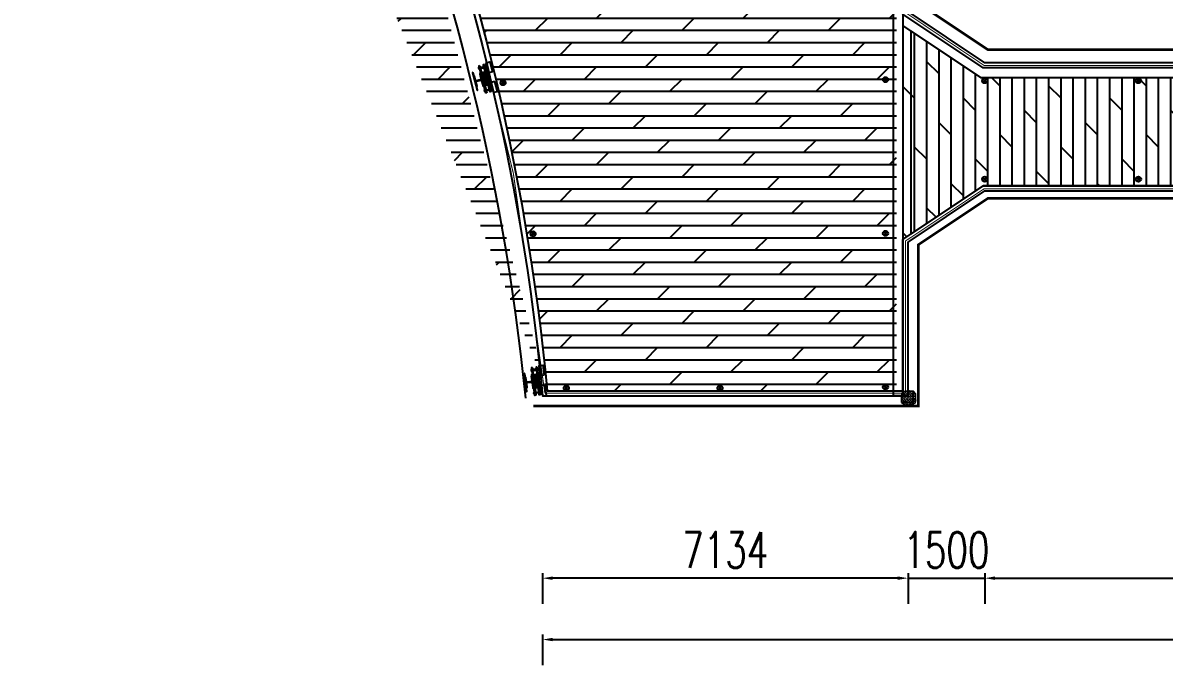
# Model space of a CAD drawing. Extents: x -18540 to 926017, y -610001 to -56924.
# Drawn here: x 43568 to 65847, y -135977 to -123439 of the extents above; entities that cross this region are included whole.
import ezdxf

# ---------------------------------------------------------------- set-up
doc = ezdxf.new("R2010")
doc.units = 0
doc.header["$LTSCALE"] = 10
doc.header["$MEASUREMENT"] = 0
doc.linetypes.add('CENTER', pattern=[2, 1.25, -0.25, 0.25, -0.25])
for name, color, linetype in [('W-_ANTICOLLISION防撞措施', 6, 'Continuous'), ('W-PLASTIC_RAILINGS塑木栏杆', 6, 'Continuous'), ('W-STEEL_FRAME钢架', 3, 'Continuous'), ('W-WOOD_FLOOR木地板', 30, 'Continuous')]:
    doc.layers.add(name, color=color, linetype=linetype)
doc.layers.add('护舷', color=40, linetype='Continuous', lineweight=15)
doc.layers.add('护角', color=8, linetype='Continuous', lineweight=9)
doc.styles.add('STANDARD_T3', font='simplex.shx', dxfattribs={"width": 0.7, "bigfont": 'gbcbig.shx'})
doc.dimstyles.new('W&&200', dxfattribs={"dimtxt": 700, "dimasz": 200, "dimexe": 500, "dimexo": 600, "dimgap": 200, "dimtad": 1, "dimdec": 0, "dimzin": 0, "dimdsep": 46, "dimtxsty": 'STANDARD_T3', "dimcen": 0.09, "dimclrd": 1, "dimclre": 1, "dimclrt": 7, "dimazin": 2, "dimtfac": 1, "dimtdec": 0, "dimtix": 1, "dimtmove": 2, "dimatfit": 3, "dimfxl": 100, "dimtolj": 1, "dimtzin": 0, "dimarcsym": 0})
pattern_1 = [(49.6842015, (-1344707.619, -2708936.4474), (-6.052264039, 5.135562896), []), (139.6842015, (-1344707.619, -2708936.4474), (-5.135562896, -6.052264039), [])]
pattern_2 = [(49.6842015, (-1344617.9195, -2708929.098), (-6.052264039, 5.135562896), []), (139.6842015, (-1344617.9195, -2708929.098), (-5.135562896, -6.052264039), [])]
pattern_3 = [(57.4360603, (-985126.538, -2868074.543), (-6.689656076, 4.272283679), []), (147.4360603, (-985126.538, -2868074.543), (-4.272283679, -6.689656076), [])]
pattern_4 = [(57.4360603, (-985038.649, -2868055.161), (-6.689656076, 4.272283679), []), (147.4360603, (-985038.649, -2868055.161), (-4.272283679, -6.689656076), [])]

# ---------------------------------------------------------------- blocks, each defined once
blk = doc.blocks.new('*D133')
at = {"layer": 'Defpoints', "color": 0, "transparency": 16777216}
for p in [(60847, -123220), (89891, -123220), (87845, -124220)]:
    blk.add_point(p, dxfattribs=at)
at = {"layer": 'W-WOOD_FLOOR木地板', "color": 1, "lineweight": -2, "transparency": 16777216}
for p, q in [((89891, -123020), (89891, -122820)), ((89791, -123220), (90391, -123220)), ((89891, -124220), (89891, -123220)), ((89791, -124220), (90391, -124220)), ((89891, -124420), (89891, -124620))]:
    blk.add_line(p, q, dxfattribs=at)
at = {"layer": 'W-WOOD_FLOOR木地板', "color": 1, "transparency": 16777216}
for points in [[(89858, -123020), (89924, -123020), (89891, -123220)], [(89858, -124420), (89924, -124420), (89891, -124220)]]:
    blk.add_solid(points, dxfattribs=at)
at = {"layer": 'W-WOOD_FLOOR木地板', "color": 7, "transparency": 16777216, "insert": (89341, -123720), "char_height": 700, "attachment_point": 5, "rotation": 90, "style": 'STANDARD_T3'}
blk.add_mtext('\\A1;1000', dxfattribs=at)
blk = doc.blocks.new('*D139')
at = {"layer": 'Defpoints', "color": 0, "transparency": 16777216}
for p in [(53713, -130720), (60847, -130720), (53713, -134279)]:
    blk.add_point(p, dxfattribs=at)
at = {"layer": 'W-WOOD_FLOOR木地板', "color": 1, "lineweight": -2, "transparency": 16777216}
for p, q in [((53713, -134179), (53713, -134779)), ((60647, -134279), (53913, -134279)), ((60847, -134179), (60847, -134779))]:
    blk.add_line(p, q, dxfattribs=at)
at = {"layer": 'W-WOOD_FLOOR木地板', "color": 1, "transparency": 16777216}
for points in [[(53913, -134245), (53913, -134312), (53713, -134279)], [(60647, -134245), (60647, -134312), (60847, -134279)]]:
    blk.add_solid(points, dxfattribs=at)
at = {"layer": 'W-WOOD_FLOOR木地板', "color": 7, "transparency": 16777216, "insert": (57280, -133729), "char_height": 700, "attachment_point": 5, "style": 'STANDARD_T3'}
blk.add_mtext('\\A1;7134', dxfattribs=at)
blk = doc.blocks.new('*D127')
at = {"layer": 'Defpoints', "color": 0, "transparency": 16777216}
for p in [(53713, -132039), (87845, -132039), (87845, -135477)]:
    blk.add_point(p, dxfattribs=at)
at = {"layer": 'W-WOOD_FLOOR木地板', "color": 1, "lineweight": -2, "transparency": 16777216}
for p, q in [((53713, -135377), (53713, -135977)), ((87845, -135377), (87845, -135977)), ((53913, -135477), (87645, -135477))]:
    blk.add_line(p, q, dxfattribs=at)
at = {"layer": 'W-WOOD_FLOOR木地板', "color": 1, "transparency": 16777216}
for points in [[(53913, -135443), (53913, -135510), (53713, -135477)], [(87645, -135443), (87645, -135510), (87845, -135477)]]:
    blk.add_solid(points, dxfattribs=at)
at = {"layer": 'W-WOOD_FLOOR木地板', "color": 7, "transparency": 16777216, "insert": (70779, -134927), "char_height": 700, "attachment_point": 5, "style": 'STANDARD_T3'}
blk.add_mtext('\\A1;34134', dxfattribs=at)
blk = doc.blocks.new('护角')
at = {"layer": '护角', "linetype": 'Continuous', "lineweight": 0}
h = blk.add_hatch(dxfattribs=at)
h.set_pattern_fill('ANGLE', color=40, scale=5, angle=45)
h.set_pattern_definition([(45, (0, 0), (-24.6957, 24.6957), [25.4, -9.525]), (135, (0, 0), (-24.6957, -24.6957), [25.4, -9.525])])
h.paths.add_polyline_path([(229, 177, 0.414214), (177, 229), (0, 229), (0, 100, 0.414214), (100, 0), (229, 0)])
h.paths.add_polyline_path([(177, 280), (67, 280), (0, 229), (177, 229)])
h.paths.add_polyline_path([(177, 280), (177, 229, -0.414214), (229, 177), (280, 177, 0.414214)])
h.paths.add_polyline_path([(280, 177), (229, 177), (229, 0), (280, 65)])
at = {"layer": '护角', "color": 40, "linetype": 'Continuous', "lineweight": 0}
for p, q in [((0, 229), (67, 280)), ((0, 229), (0, 100)), ((177, 229), (0, 229)), ((67, 280), (177, 280)), ((177, 229), (177, 280)), ((100, 0), (229, 0)), ((229, 177), (229, 0)), ((229, 177), (280, 177)), ((229, 0), (280, 65)), ((280, 177), (280, 65))]:
    blk.add_line(p, q, dxfattribs=at)
at = {"layer": '护角', "color": 1, "linetype": 'CENTER', "ltscale": 0.2}
for p, q in [((224, 229), (235, 229)), ((229, 224), (229, 235))]:
    blk.add_line(p, q, dxfattribs=at)
at = {"layer": '护角', "color": 40, "linetype": 'Continuous', "lineweight": 0}
for centre, radius, start, end in [((177, 177), 103, 0, 90), ((177, 177), 52.2, 0, 90), ((100, 100), 100, 180, 270)]:
    blk.add_arc(centre, radius, start, end, dxfattribs=at)
blk = doc.blocks.new('A$Cfe1adb12')
at = {"layer": '护舷', "rotation": 320.3357902113834}
blk.add_blockref('护角', (0, 179), dxfattribs=at)
blk = doc.blocks.new('*D130')
at = {"color": 1, "lineweight": -2, "transparency": 16777216}
for p, q in [((91689, -102720), (92289, -102720)), ((91789, -130520), (91789, -102920)), ((91689, -130720), (92289, -130720))]:
    blk.add_line(p, q, dxfattribs=at)
at = {"color": 1, "transparency": 16777216}
for points in [[(91755, -102920), (91822, -102920), (91789, -102720)], [(91755, -130520), (91822, -130520), (91789, -130720)]]:
    blk.add_solid(points, dxfattribs=at)
at = {"layer": 'Defpoints', "color": 0, "transparency": 16777216}
for p in [(60847, -102720), (91789, -102720), (60847, -130720)]:
    blk.add_point(p, dxfattribs=at)
at = {"color": 7, "transparency": 16777216, "insert": (91239, -116720), "char_height": 700, "attachment_point": 5, "rotation": 90, "style": 'STANDARD_T3'}
blk.add_mtext('\\A1;28000', dxfattribs=at)
blk = doc.blocks.new('*D143')
at = {"layer": 'Defpoints', "color": 0, "transparency": 16777216}
for p in [(87845, -126720), (60847, -127720), (89891, -127720)]:
    blk.add_point(p, dxfattribs=at)
at = {"layer": 'W-WOOD_FLOOR木地板', "color": 1, "lineweight": -2, "transparency": 16777216}
for p, q in [((89891, -126520), (89891, -126320)), ((89791, -126720), (90391, -126720)), ((89891, -126720), (89891, -127720)), ((89791, -127720), (90391, -127720)), ((89891, -127920), (89891, -128120))]:
    blk.add_line(p, q, dxfattribs=at)
at = {"layer": 'W-WOOD_FLOOR木地板', "color": 1, "transparency": 16777216}
for points in [[(89858, -126520), (89924, -126520), (89891, -126720)], [(89858, -127920), (89924, -127920), (89891, -127720)]]:
    blk.add_solid(points, dxfattribs=at)
at = {"layer": 'W-WOOD_FLOOR木地板', "color": 7, "transparency": 16777216, "insert": (89341, -127220), "char_height": 700, "attachment_point": 5, "rotation": 90, "style": 'STANDARD_T3'}
blk.add_mtext('\\A1;1000', dxfattribs=at)
blk = doc.blocks.new('*D144')
at = {"layer": 'Defpoints', "color": 0, "transparency": 16777216}
for p in [(60847, -127720), (60847, -130720), (89884, -130720)]:
    blk.add_point(p, dxfattribs=at)
at = {"layer": 'W-WOOD_FLOOR木地板', "color": 1, "lineweight": -2, "transparency": 16777216}
for p, q in [((89784, -127720), (90384, -127720)), ((89884, -127920), (89884, -130520)), ((89784, -130720), (90384, -130720))]:
    blk.add_line(p, q, dxfattribs=at)
at = {"layer": 'W-WOOD_FLOOR木地板', "color": 1, "transparency": 16777216}
for points in [[(89850, -127920), (89917, -127920), (89884, -127720)], [(89850, -130520), (89917, -130520), (89884, -130720)]]:
    blk.add_solid(points, dxfattribs=at)
at = {"layer": 'W-WOOD_FLOOR木地板', "color": 7, "transparency": 16777216, "insert": (89334, -129220), "char_height": 700, "attachment_point": 5, "rotation": 90, "style": 'STANDARD_T3'}
blk.add_mtext('\\A1;3000', dxfattribs=at)
blk = doc.blocks.new('dimaideng')
for p, q in [((564094, -312860), (564168, -312927)), ((564165, -312857), (564096, -312930))]:
    blk.add_line(p, q)
blk.add_circle((564131, -312893), 50)
blk = doc.blocks.new('*U112')
for p in [(-564131, 313854), (-564131, 311933)]:
    blk.add_blockref('dimaideng', p)
blk = doc.blocks.new('*U113')
at = {"color": 0, "linetype": 'ByBlock', "lineweight": -2, "transparency": 16777216}
for p in [(0, 0), (3000, 0)]:
    blk.add_blockref('*U112', p, dxfattribs=at)
blk = doc.blocks.new('*U124')
blk.add_blockref('dimaideng', (-564131, 312893))
blk = doc.blocks.new('*U125')
at = {"color": 0, "linetype": 'ByBlock', "lineweight": -2, "transparency": 16777216}
for p in [(0, 6000), (0, 3000), (0, 0)]:
    blk.add_blockref('*U124', p, dxfattribs=at)
blk = doc.blocks.new('*U110')
blk.add_blockref('dimaideng', (-564131, 312893))
blk = doc.blocks.new('*U111')
at = {"color": 0, "linetype": 'ByBlock', "lineweight": -2, "transparency": 16777216}
for p in [(0, 3000), (0, 0)]:
    blk.add_blockref('*U110', p, dxfattribs=at)
blk = doc.blocks.new('*U114')
at = {"rotation": 268.3344565354122}
blk.add_blockref('dimaideng', (332231, 554781), dxfattribs=at)
blk = doc.blocks.new('*U115')
at = {"color": 0, "linetype": 'ByBlock', "lineweight": -2, "transparency": 16777216}
for p, rotation in [((588036, -294132), 122.0978877411759), ((589545, -296724), 118.2938447066023), ((590878, -299411), 114.4898016720288), ((592030, -302181), 110.6857586374553), ((592996, -305020), 106.8817156028818), ((593771, -307918), 103.0776725683084), ((594353, -310860), 99.27362953373485), ((594737, -313835), 95.4695864991613)]:
    blk.add_blockref('*U114', p, dxfattribs=dict(at, rotation=rotation))
blk = doc.blocks.new('HW200a')
at = {"layer": 'W-STEEL_FRAME钢架'}
blk.add_lwpolyline([(-1440883, 1205965), (-1440803, 1205965), (-1440803, 1205953), (-1441003, 1205953), (-1441003, 1205965), (-1440923, 1205965, 0.414214), (-1440907, 1205981), (-1440907, 1206125, 0.414214), (-1440923, 1206141), (-1441003, 1206141), (-1441003, 1206153), (-1440803, 1206153), (-1440803, 1206141), (-1440883, 1206141, 0.414214), (-1440899, 1206125), (-1440899, 1205981, 0.414214)], format="xyb", close=True, dxfattribs=at)
blk = doc.blocks.new('*D2571')
at = {"layer": 'Defpoints', "color": 0, "transparency": 16777216}
for p in [(62347, -126720), (60847, -130720), (62347, -134279)]:
    blk.add_point(p, dxfattribs=at)
at = {"layer": 'W-WOOD_FLOOR木地板', "color": 1, "lineweight": -2, "transparency": 16777216}
for p, q in [((60647, -134279), (60447, -134279)), ((60847, -134179), (60847, -134779)), ((60847, -134279), (62347, -134279)), ((62347, -134179), (62347, -134779)), ((62547, -134279), (62747, -134279))]:
    blk.add_line(p, q, dxfattribs=at)
at = {"layer": 'W-WOOD_FLOOR木地板', "color": 1, "transparency": 16777216}
for points in [[(60647, -134245), (60647, -134312), (60847, -134279)], [(62547, -134245), (62547, -134312), (62347, -134279)]]:
    blk.add_solid(points, dxfattribs=at)
at = {"layer": 'W-WOOD_FLOOR木地板', "color": 7, "transparency": 16777216, "insert": (61597, -133729), "char_height": 700, "attachment_point": 5, "style": 'STANDARD_T3'}
blk.add_mtext('\\A1;1500', dxfattribs=at)
blk = doc.blocks.new('*D2572')
at = {"layer": 'Defpoints', "color": 0, "transparency": 16777216}
for p in [(62347, -126720), (87847, -126720), (87847, -134279)]:
    blk.add_point(p, dxfattribs=at)
at = {"layer": 'W-WOOD_FLOOR木地板', "color": 1, "lineweight": -2, "transparency": 16777216}
for p, q in [((62347, -134179), (62347, -134779)), ((62547, -134279), (87647, -134279)), ((87847, -134179), (87847, -134779))]:
    blk.add_line(p, q, dxfattribs=at)
at = {"layer": 'W-WOOD_FLOOR木地板', "color": 1, "transparency": 16777216}
for points in [[(62547, -134245), (62547, -134312), (62347, -134279)], [(87647, -134245), (87647, -134312), (87847, -134279)]]:
    blk.add_solid(points, dxfattribs=at)
at = {"layer": 'W-WOOD_FLOOR木地板', "color": 7, "transparency": 16777216, "insert": (75097, -133729), "char_height": 700, "attachment_point": 5, "style": 'STANDARD_T3'}
blk.add_mtext('\\A1;25500', dxfattribs=at)

msp = doc.modelspace()

# ---------------------------------------------------------------- hatches: boundary and pattern name
h = msp.add_hatch()
h.set_pattern_fill('ANSI37', color=256, scale=5, angle=12.43606)
h.set_pattern_definition(pattern_4)
h.paths.add_polyline_path([(52550.5, -124431.5, 0.4142136), (52544.4, -124427.9), (52530.1, -124431.6), (52546.2, -124494.6), (52552.5, -124492.9), (52560, -124522), (52568, -124519.9, 0.4142136), (52571.6, -124513.9)])
h.paths.add_polyline_path([(52513.5, -124528.8, 0.4142136), (52519.6, -124532.4), (52527.1, -124530.5), (52519.6, -124501.4), (52525.9, -124499.8), (52509.7, -124436.8), (52496, -124440.4, 0.4142136), (52492.4, -124446.4)])
h = msp.add_hatch()
h.set_pattern_fill('ANSI37', color=256, scale=5, angle=12.43606)
h.set_pattern_definition(pattern_3)
h.paths.add_polyline_path([(52637.7, -124409.1, 0.4142136), (52631.6, -124405.5), (52617.2, -124409.2), (52633.4, -124472.2), (52639.7, -124470.6), (52647.2, -124499.6), (52655.2, -124497.6, 0.4142136), (52658.8, -124491.5)])
h.paths.add_polyline_path([(52600.7, -124506.4, 0.4142136), (52606.8, -124510), (52614.2, -124508.1), (52606.8, -124479), (52613.1, -124477.4), (52596.9, -124414.4), (52583.2, -124418, 0.4142136), (52579.6, -124424.1)])
h = msp.add_hatch()
h.set_pattern_fill('ANSI37', color=256, scale=5, angle=12.43606)
h.set_pattern_definition(pattern_3)
h.paths.add_polyline_path([(52669.7, -124533.9, 0.4142136), (52663.6, -124530.3), (52655.5, -124532.3), (52663, -124561.4), (52656.7, -124563), (52672.9, -124626), (52687.2, -124622.3, 0.4142136), (52690.8, -124616.2)])
h.paths.add_polyline_path([(52632.7, -124631.1, 0.4142136), (52638.8, -124634.7), (52652.5, -124631.2), (52636.4, -124568.2), (52630.1, -124569.8), (52622.6, -124540.8), (52615.2, -124542.7, 0.4142136), (52611.6, -124548.8)])
h = msp.add_hatch()
h.set_pattern_fill('ANSI37', color=256, scale=5, angle=12.43606)
h.set_pattern_definition(pattern_4)
h.paths.add_polyline_path([(52582.5, -124556.2, 0.4142136), (52576.4, -124552.6), (52568.4, -124554.7), (52575.8, -124583.8), (52569.5, -124585.4), (52585.7, -124648.3), (52600.1, -124644.6, 0.4142136), (52603.7, -124638.6)])
h.paths.add_polyline_path([(52545.5, -124653.5, 0.4142136), (52551.6, -124657.1), (52565.4, -124653.6), (52549.2, -124590.6), (52542.9, -124592.2), (52535.4, -124563.2), (52528, -124565.1, 0.4142136), (52524.4, -124571.1)])
h = msp.add_hatch()
h.set_pattern_fill('ANSI37', color=256, scale=5, angle=4.6842)
h.set_pattern_definition(pattern_2)
h.paths.add_polyline_path([(53557.6, -130331.2, 0.4142136), (53552.1, -130326.8), (53537.4, -130328.5), (53544.9, -130393.1), (53551.4, -130392.4), (53554.8, -130422.2), (53563.1, -130421.2, 0.4142136), (53567.5, -130415.6)])
h.paths.add_polyline_path([(53507.9, -130422.6, 0.4142136), (53513.4, -130427), (53521.1, -130426.1), (53517.6, -130396.3), (53524, -130395.5), (53516.5, -130331), (53502.4, -130332.6, 0.4142136), (53498, -130338.2)])
h = msp.add_hatch()
h.set_pattern_fill('ANSI37', color=256, scale=5, angle=4.6842)
h.set_pattern_definition(pattern_1)
h.paths.add_polyline_path([(53647, -130320.8, 0.4142136), (53641.5, -130316.4), (53626.8, -130318.1), (53634.3, -130382.7), (53640.8, -130381.9), (53644.2, -130411.7), (53652.5, -130410.8, 0.4142136), (53656.9, -130405.2)])
h.paths.add_polyline_path([(53597.3, -130412.2, 0.4142136), (53602.8, -130416.6), (53610.5, -130415.7), (53607, -130385.9), (53613.4, -130385.1), (53605.9, -130320.6), (53591.8, -130322.2, 0.4142136), (53587.4, -130327.7)])
h = msp.add_hatch()
h.set_pattern_fill('ANSI37', color=256, scale=5, angle=4.6842)
h.set_pattern_definition(pattern_2)
h.paths.add_polyline_path([(53572.5, -130459.1, 0.4142136), (53567, -130454.7), (53558.7, -130455.7), (53562.2, -130485.5), (53555.8, -130486.2), (53563.3, -130550.8), (53578, -130549.1, 0.4142136), (53582.4, -130543.5)])
h.paths.add_polyline_path([(53522.8, -130550.5, 0.4142136), (53528.3, -130554.9), (53542.4, -130553.2), (53534.9, -130488.7), (53528.4, -130489.4), (53525, -130459.6), (53517.3, -130460.5, 0.4142136), (53512.9, -130466)])
h = msp.add_hatch()
h.set_pattern_fill('ANSI37', color=256, scale=5, angle=4.6842)
h.set_pattern_definition(pattern_1)
h.paths.add_polyline_path([(53661.9, -130448.7, 0.4142136), (53656.4, -130444.3), (53648.1, -130445.3), (53651.6, -130475.1), (53645.1, -130475.8), (53652.7, -130540.4), (53667.4, -130538.7, 0.4142136), (53671.8, -130533.1)])
h.paths.add_polyline_path([(53612.2, -130540.1, 0.4142136), (53617.7, -130544.4), (53631.8, -130542.8), (53624.3, -130478.2), (53617.8, -130479), (53614.4, -130449.2), (53606.7, -130450.1, 0.4142136), (53602.3, -130455.6)])
at = {"layer": 'W-WOOD_FLOOR木地板'}
h = msp.add_hatch(dxfattribs=at)
h.set_pattern_fill('DOLMIT', color=256, scale=300)
h.set_pattern_definition([(0, (0, 0), (0, 238.1226), []), (45, (0, 0), (-476.245, 476.245), [336.7564, -673.512])])
edge = h.paths.add_edge_path()
edge.add_line((60622.3, -102819.8), (55146.1, -102819.8))
edge.add_line((55146.1, -102819.8), (53996.6, -103586.1))
edge.add_line((53996.6, -103586.1), (53996.6, -106373.4))
edge.add_line((53996.6, -106373.4), (49847.3, -106373.4))
edge.add_line((49847.3, -106373.4), (49847.3, -102819.8))
edge.add_line((49847.3, -102819.8), (46403.5, -102819.8))
edge.add_arc((36695.4, -100101.5), 10081.5, 318.1758, 344.35806, ccw=False)
edge.add_arc((8824.4, -134926.6), 45185.6, 5.46964, 38.45715, ccw=False)
edge.add_line((53804.3, -130619.6), (60622.3, -130619.6))
edge.add_line((60622.3, -130619.6), (60622.3, -102819.8))
h.paths.add_polyline_path([(51947.3, -115086.1), (51947.3, -106373.4), (53996.6, -106376.4), (53996.6, -103586.1), (57947.3, -103586.1), (57947.3, -115086.1)], flags=16)
h = msp.add_hatch(dxfattribs=at)
h.set_pattern_fill('DOLMIT', color=256, scale=300, angle=90)
h.set_pattern_definition([(90, (30020.59, -641637.88), (-238.12262, 1e-14), []), (135, (30020.6, -641637.9), (-476.2449, -476.2449), [336.7564, -673.512])])
h.paths.add_polyline_path([(62316.9, -126620.5), (60747.3, -127666.9), (60747.3, -123497.6), (62278.1, -124504.6), (87745.1, -124505.7), (87745.1, -126620.5)])

# ---------------------------------------------------------------- linework, layer by layer
for p, q in [((52481.8, -124320.1), (52477.9, -124304.9)), ((52498.7, -124315.8), (52494.8, -124300.6)), ((52569, -124297.7), (52565.1, -124282.6)), ((52572.7, -124312.3), (52576.6, -124327.4)), ((52585.9, -124293.4), (52582, -124278.2)), ((52589.6, -124307.9), (52593.5, -124323.1)), ((52485.5, -124334.6), (52489.4, -124349.8)), ((52502.5, -124330.3), (52506.4, -124345.5)), ((52593.4, -124754.8), (52589.5, -124739.6)), ((52610.3, -124750.4), (52606.4, -124735.2)), ((52680.5, -124732.4), (52676.6, -124717.2)), ((52684.3, -124746.9), (52688.2, -124762.1)), ((52697.5, -124728), (52693.6, -124712.9)), ((52701.2, -124742.6), (52705.1, -124757.7)), ((52597.1, -124769.3), (52601, -124784.5)), ((52614, -124764.9), (52617.9, -124780.1)), ((53504.6, -130211.6), (53502.8, -130196)), ((53506.3, -130226.5), (53508.1, -130242)), ((53522, -130209.5), (53520.1, -130194)), ((53523.7, -130224.4), (53525.5, -130240)), ((53594, -130201.1), (53592.2, -130185.6)), ((53595.7, -130216), (53597.5, -130231.6)), ((53611.4, -130199.1), (53609.5, -130183.6)), ((53613.1, -130214), (53614.9, -130229.6)), ((53556.5, -130657.3), (53554.7, -130641.7)), ((53558.2, -130672.2), (53560, -130687.8)), ((53573.9, -130655.3), (53572.1, -130639.7)), ((53575.6, -130670.2), (53577.4, -130685.7)), ((53645.9, -130646.9), (53644.1, -130631.3)), ((53647.6, -130661.8), (53649.4, -130677.3)), ((53663.3, -130644.9), (53661.5, -130629.3)), ((53665, -130659.8), (53666.8, -130675.3))]:
    msp.add_line(p, q)
for points in [[(60747.3, -130719.6), (60562.3, -130719.6), (60562.3, -102719.8), (60747.3, -102719.8)], [(52625.7, -124283.2), (52465.8, -124324.2), (52469.6, -124338.7), (52629.4, -124297.7)], [(52490.8, -124276.5), (52469.5, -124282), (52526.6, -124504.8), (52548, -124499.3)], [(52472.9, -124320.9), (52469.8, -124308.5), (52470.8, -124306.7), (52501.9, -124298.8), (52503.7, -124299.8), (52506.8, -124312.2), (52505.8, -124313.9), (52474.7, -124321.9)], [(52577.9, -124254.1), (52556.6, -124259.6), (52613.8, -124482.4), (52635.1, -124476.9)], [(52560.1, -124298.5), (52556.9, -124286.1), (52558, -124284.4), (52589.1, -124276.4), (52590.8, -124277.4), (52594, -124289.8), (52593, -124291.6), (52561.9, -124299.5)], [(52564.6, -124315.9), (52567.7, -124328.2), (52569.5, -124329.3), (52600.6, -124321.3), (52601.6, -124319.5), (52598.5, -124307.1), (52596.7, -124306.1), (52565.6, -124314.1)], [(52733.8, -124394.8), (52659.2, -124413.9), (52609.5, -124220.2), (52684.1, -124201.1)], [(52356.4, -124411.4), (52346.7, -124413.9), (52433.8, -124752.9), (52443.4, -124750.4)], [(52477.4, -124338.2), (52480.6, -124350.6), (52482.3, -124351.6), (52513.4, -124343.7), (52514.5, -124341.9), (52511.3, -124329.5), (52509.5, -124328.5), (52478.4, -124336.5)], [(52650.5, -124380), (52490.7, -124421.1), (52494.4, -124435.6), (52654.3, -124394.6)], [(52546.2, -124494.6), (52525.9, -124499.8), (52509.7, -124436.8), (52530.1, -124431.6)], [(52560, -124522), (52527.1, -124530.5), (52519.6, -124501.4), (52552.5, -124492.9)], [(52633.4, -124472.2), (52613.1, -124477.4), (52596.9, -124414.4), (52617.2, -124409.2)], [(52647.2, -124499.6), (52614.2, -124508.1), (52606.8, -124479), (52639.7, -124470.6)], [(52655.5, -124532.3), (52622.6, -124540.8), (52630.1, -124569.8), (52663, -124561.4)], [(52568.4, -124554.7), (52535.4, -124563.2), (52542.9, -124592.2), (52575.8, -124583.8)], [(52626, -124803.2), (52604.7, -124808.7), (52547.5, -124585.9), (52568.8, -124580.4)], [(52569.5, -124585.4), (52549.2, -124590.6), (52565.4, -124653.6), (52585.7, -124648.3)], [(52716.1, -124635.5), (52556.3, -124676.5), (52552.6, -124662), (52712.4, -124621)], [(52741, -124732.4), (52581.2, -124773.4), (52577.4, -124758.9), (52737.2, -124717.8)], [(52584.5, -124755.5), (52581.3, -124743.2), (52582.4, -124741.4), (52613.5, -124733.4), (52615.2, -124734.5), (52618.4, -124746.8), (52617.4, -124748.6), (52586.3, -124756.6)], [(52589, -124772.9), (52592.1, -124785.2), (52593.9, -124786.3), (52625, -124778.3), (52626, -124776.5), (52622.9, -124764.2), (52621.1, -124763.1), (52590, -124771.1)], [(52713.1, -124780.8), (52691.8, -124786.3), (52634.6, -124563.5), (52656, -124558)], [(52656.7, -124563), (52636.4, -124568.2), (52652.5, -124631.2), (52672.9, -124626)], [(52671.7, -124733.2), (52668.5, -124720.8), (52669.6, -124719), (52700.6, -124711.1), (52702.4, -124712.1), (52705.6, -124724.5), (52704.5, -124726.2), (52673.5, -124734.2)], [(52676.1, -124750.5), (52679.3, -124762.9), (52681.1, -124763.9), (52712.2, -124755.9), (52713.2, -124754.2), (52710, -124741.8), (52708.3, -124740.8), (52677.2, -124748.7)], [(52782, -124582.5), (52707.4, -124601.6), (52757.1, -124795.3), (52831.7, -124776.2)], [(53368, -130285.1), (53358.1, -130286.3), (53398.6, -130633.9), (53408.5, -130632.8)], [(53652.1, -130194.4), (53488.2, -130213.5), (53490, -130228.4), (53653.9, -130209.3)], [(53495.7, -130211.1), (53494.2, -130198.5), (53495.5, -130196.8), (53527.4, -130193.1), (53529, -130194.4), (53530.5, -130207.1), (53529.2, -130208.7), (53497.3, -130212.4)], [(53519.4, -130169.6), (53497.5, -130172.1), (53524.1, -130400.6), (53546, -130398)], [(53497.8, -130228.9), (53499.3, -130241.6), (53500.9, -130242.9), (53532.7, -130239.1), (53534, -130237.5), (53532.6, -130224.9), (53530.9, -130223.6), (53499.1, -130227.3)], [(53663.7, -130293.7), (53499.8, -130312.8), (53501.5, -130327.7), (53665.4, -130308.6)], [(53544.9, -130393.1), (53524, -130395.5), (53516.5, -130331), (53537.4, -130328.5)], [(53585.1, -130200.7), (53583.6, -130188), (53584.9, -130186.4), (53616.8, -130182.7), (53618.4, -130184), (53619.9, -130196.7), (53618.6, -130198.3), (53586.7, -130202)], [(53608.8, -130159.1), (53586.9, -130161.7), (53613.5, -130390.1), (53635.4, -130387.6)], [(53587.2, -130218.5), (53588.7, -130231.2), (53590.3, -130232.4), (53622.1, -130228.7), (53623.4, -130227.1), (53621.9, -130214.5), (53620.3, -130213.2), (53588.5, -130216.9)], [(53634.3, -130382.7), (53613.4, -130385.1), (53605.9, -130320.6), (53626.8, -130318.1)], [(53744.2, -130319.5), (53667.7, -130328.5), (53644.6, -130129.8), (53721.1, -130120.9)], [(53554.8, -130422.2), (53521.1, -130426.1), (53517.6, -130396.3), (53551.4, -130392.4)], [(53558.7, -130455.7), (53525, -130459.6), (53528.4, -130489.4), (53562.2, -130485.5)], [(53694.2, -130555.7), (53530.3, -130574.8), (53528.6, -130559.9), (53692.5, -130540.8)], [(53582.3, -130709.7), (53560.4, -130712.2), (53533.8, -130483.8), (53555.7, -130481.2)], [(53555.8, -130486.2), (53534.9, -130488.7), (53542.4, -130553.2), (53563.3, -130550.8)], [(53644.2, -130411.7), (53610.5, -130415.7), (53607, -130385.9), (53640.8, -130381.9)], [(53648.1, -130445.3), (53614.4, -130449.2), (53617.8, -130479), (53651.6, -130475.1)], [(53671.7, -130699.2), (53649.8, -130701.8), (53623.2, -130473.3), (53645.1, -130470.8)], [(53645.1, -130475.8), (53624.3, -130478.2), (53631.8, -130542.8), (53652.7, -130540.4)], [(53766.7, -130512), (53690.2, -130520.9), (53713.3, -130719.6), (53789.8, -130710.7)], [(53705.8, -130655), (53541.9, -130674.1), (53540.2, -130659.2), (53704.1, -130640.1)], [(53547.6, -130656.9), (53546.2, -130644.2), (53547.4, -130642.6), (53579.3, -130638.9), (53580.9, -130640.1), (53582.4, -130652.8), (53581.1, -130654.4), (53549.3, -130658.1)], [(53549.7, -130674.7), (53551.2, -130687.3), (53552.8, -130688.6), (53584.7, -130684.9), (53586, -130683.3), (53584.5, -130670.6), (53582.9, -130669.3), (53551, -130673)], [(53637, -130646.4), (53635.6, -130633.8), (53636.8, -130632.2), (53668.7, -130628.4), (53670.3, -130629.7), (53671.8, -130642.4), (53670.5, -130644), (53638.7, -130647.7)], [(53639.1, -130664.2), (53640.6, -130676.9), (53642.2, -130678.2), (53674.1, -130674.5), (53675.3, -130672.9), (53673.9, -130660.2), (53672.3, -130658.9), (53640.4, -130662.6)]]:
    msp.add_lwpolyline(points, close=True)
for points in [[(60747.3, -123495.4), (62260.9, -124504.6), (87745.1, -124505.7)], [(60747.3, -123497.6), (62261, -124504.6), (87745.5, -124505.7)], [(60747.3, -127666), (62316.9, -126619.6), (87745.1, -126618.4)]]:
    msp.add_lwpolyline(points)
for points in [[(52568, -124519.9), (52519.6, -124532.4, -0.4142136), (52513.5, -124528.8), (52492.4, -124446.4, -0.4142136), (52496, -124440.4), (52544.4, -124427.9, -0.4142136), (52550.5, -124431.5), (52571.6, -124513.9, -0.4142136)], [(52655.2, -124497.6), (52606.8, -124510, -0.4142136), (52600.7, -124506.4), (52579.6, -124424.1, -0.4142136), (52583.2, -124418), (52631.6, -124405.5, -0.4142136), (52637.7, -124409.1), (52658.8, -124491.5, -0.4142136)], [(52663.6, -124530.3), (52615.2, -124542.7, 0.4142136), (52611.6, -124548.8), (52632.7, -124631.1, 0.4142136), (52638.8, -124634.7), (52687.2, -124622.3, 0.4142136), (52690.8, -124616.2), (52669.7, -124533.9, 0.4142136)], [(52576.4, -124552.6), (52528, -124565.1, 0.4142136), (52524.4, -124571.1), (52545.5, -124653.5, 0.4142136), (52551.6, -124657.1), (52600.1, -124644.6, 0.4142136), (52603.7, -124638.6), (52582.5, -124556.2, 0.4142136)], [(53563.1, -130421.2), (53513.4, -130427, -0.4142136), (53507.9, -130422.6), (53498, -130338.2, -0.4142136), (53502.4, -130332.6), (53552.1, -130326.8, -0.4142136), (53557.6, -130331.2), (53567.5, -130415.6, -0.4142136)], [(53652.5, -130410.8), (53602.8, -130416.6, -0.4142136), (53597.3, -130412.2), (53587.4, -130327.7, -0.4142136), (53591.8, -130322.2), (53641.5, -130316.4, -0.4142136), (53647, -130320.8), (53656.9, -130405.2, -0.4142136)], [(53567, -130454.7), (53517.3, -130460.5, 0.4142136), (53512.9, -130466), (53522.8, -130550.5, 0.4142136), (53528.3, -130554.9), (53578, -130549.1, 0.4142136), (53582.4, -130543.5), (53572.5, -130459.1, 0.4142136)], [(53656.4, -130444.3), (53606.7, -130450.1, 0.4142136), (53602.3, -130455.6), (53612.2, -130540.1, 0.4142136), (53617.7, -130544.4), (53667.4, -130538.7, 0.4142136), (53671.8, -130533.1), (53661.9, -130448.7, 0.4142136)]]:
    msp.add_lwpolyline(points, format="xyb", close=True)
at = {"color": 7, "true_color": 0xffffff}
msp.add_arc((8532.4, -135319.4), 45085.4, 5.79425, 39.00501, dxfattribs=at)
for centre, radius, start, end in [((52475.5, -124313.1), 7.29, 67.52694, 141.26674), ((52475.7, -124314.1), 7.29, 247.52694, 321.26674), ((52493.1, -124328.9), 27, 85.46302, 123.33066), ((52483.5, -124291.8), 27, 265.46302, 303.33066), ((52500.9, -124306.6), 7.29, 67.52694, 141.26674), ((52501.2, -124307.6), 7.29, 247.52694, 321.26674), ((52562.6, -124290.7), 7.29, 67.52694, 141.26674), ((52562.9, -124291.8), 7.29, 247.52694, 321.26674), ((52570.3, -124320.4), 7.29, 67.52694, 141.26674), ((52580.2, -124306.5), 27, 85.46302, 123.33066), ((52570.7, -124269.4), 27, 265.46302, 303.33066), ((52587.9, -124336.2), 27, 85.46302, 123.33066), ((52588.1, -124284.2), 7.29, 67.52694, 141.26674), ((52588.3, -124285.2), 7.29, 247.52694, 321.26674), ((52595.7, -124313.9), 7.29, 67.52694, 141.26674), ((52483.1, -124342.8), 7.29, 67.52694, 141.26674), ((52483.4, -124343.8), 7.29, 247.52694, 321.26674), ((52500.7, -124358.6), 27, 85.46302, 123.33066), ((52491.2, -124321.5), 27, 265.46302, 303.33066), ((52508.5, -124336.3), 7.29, 67.52694, 141.26674), ((52508.8, -124337.3), 7.29, 247.52694, 321.26674), ((52570.5, -124321.5), 7.29, 247.52694, 321.26674), ((52578.3, -124299.1), 27, 265.46302, 303.33066), ((52596, -124314.9), 7.29, 247.52694, 321.26674), ((52587, -124747.7), 7.29, 67.52694, 141.26674), ((52587.3, -124748.8), 7.29, 247.52694, 321.26674), ((52604.6, -124763.5), 27, 85.46302, 123.33066), ((52595.1, -124726.5), 27, 265.46302, 303.33066), ((52612.5, -124741.2), 7.29, 67.52694, 141.26674), ((52612.7, -124742.3), 7.29, 247.52694, 321.26674), ((52620.1, -124770.9), 7.29, 67.52694, 141.26674), ((52674.2, -124725.4), 7.29, 67.52694, 141.26674), ((52674.5, -124726.4), 7.29, 247.52694, 321.26674), ((52681.8, -124755.1), 7.29, 67.52694, 141.26674), ((52691.8, -124741.2), 27, 85.46302, 123.33066), ((52682.1, -124756.1), 7.29, 247.52694, 321.26674), ((52682.3, -124704.1), 27, 265.46302, 303.33066), ((52699.4, -124770.9), 27, 85.46302, 123.33066), ((52689.9, -124733.8), 27, 265.46302, 303.33066), ((52699.6, -124718.8), 7.29, 67.52694, 141.26674), ((52699.9, -124719.9), 7.29, 247.52694, 321.26674), ((52707.3, -124748.5), 7.29, 67.52694, 141.26674), ((52707.5, -124749.6), 7.29, 247.52694, 321.26674), ((52594.7, -124777.4), 7.29, 67.52694, 141.26674), ((52594.9, -124778.5), 7.29, 247.52694, 321.26674), ((52612.3, -124793.2), 27, 85.46302, 123.33066), ((52602.7, -124756.2), 27, 265.46302, 303.33066), ((52620.4, -124772), 7.29, 247.52694, 321.26674), ((53499.3, -130203.7), 7.29, 59.77508, 133.51488), ((53499.4, -130204.8), 7.29, 239.77508, 313.51488), ((53502.8, -130234.2), 7.29, 59.77508, 133.51488), ((53502.9, -130235.3), 7.29, 239.77508, 313.51488), ((53514.6, -130221.8), 27, 77.71116, 115.5788), ((53510.1, -130183.8), 27, 257.71116, 295.5788), ((53518.1, -130252.2), 27, 77.71116, 115.5788), ((53513.7, -130214.2), 27, 257.71116, 295.5788), ((53525.3, -130200.7), 7.29, 59.77508, 133.51488), ((53525.5, -130201.8), 7.29, 239.77508, 313.51488), ((53528.9, -130231.2), 7.29, 59.77508, 133.51488), ((53529, -130232.2), 7.29, 239.77508, 313.51488), ((53588.7, -130193.3), 7.29, 59.77508, 133.51488), ((53588.8, -130194.4), 7.29, 239.77508, 313.51488), ((53592.2, -130223.8), 7.29, 59.77508, 133.51488), ((53592.3, -130224.9), 7.29, 239.77508, 313.51488), ((53604, -130211.4), 27, 77.71116, 115.5788), ((53599.5, -130173.3), 27, 257.71116, 295.5788), ((53607.5, -130241.8), 27, 77.71116, 115.5788), ((53603.1, -130203.8), 27, 257.71116, 295.5788), ((53614.7, -130190.3), 7.29, 59.77508, 133.51488), ((53614.9, -130191.4), 7.29, 239.77508, 313.51488), ((53618.3, -130220.8), 7.29, 59.77508, 133.51488), ((53618.4, -130221.8), 7.29, 239.77508, 313.51488), ((53551.2, -130649.5), 7.29, 59.77508, 133.51488), ((53551.3, -130650.6), 7.29, 239.77508, 313.51488), ((53554.7, -130679.9), 7.29, 59.77508, 133.51488), ((53554.9, -130681), 7.29, 239.77508, 313.51488), ((53566.5, -130667.5), 27, 77.71116, 115.5788), ((53562.1, -130629.5), 27, 257.71116, 295.5788), ((53570, -130698), 27, 77.71116, 115.5788), ((53565.6, -130660), 27, 257.71116, 295.5788), ((53577.3, -130646.4), 7.29, 59.77508, 133.51488), ((53577.4, -130647.5), 7.29, 239.77508, 313.51488), ((53580.8, -130676.9), 7.29, 59.77508, 133.51488), ((53580.9, -130678), 7.29, 239.77508, 313.51488), ((53640.6, -130639.1), 7.29, 59.77508, 133.51488), ((53640.7, -130640.1), 7.29, 239.77508, 313.51488), ((53644.1, -130669.5), 7.29, 59.77508, 133.51488), ((53644.3, -130670.6), 7.29, 239.77508, 313.51488), ((53655.9, -130657.1), 27, 77.71116, 115.5788), ((53651.5, -130619.1), 27, 257.71116, 295.5788), ((53659.4, -130687.5), 27, 77.71116, 115.5788), ((53655, -130649.5), 27, 257.71116, 295.5788), ((53666.7, -130636), 7.29, 59.77508, 133.51488), ((53666.8, -130637.1), 7.29, 239.77508, 313.51488), ((53670.2, -130666.5), 7.29, 59.77508, 133.51488), ((53670.3, -130667.6), 7.29, 239.77508, 313.51488)]:
    msp.add_arc(centre, radius, start, end)
at = {"layer": 'W-_ANTICOLLISION防撞措施', "color": 5, "const_width": 50}
msp.add_lwpolyline([(53530.8, -130919.6), (61047.3, -130919.6), (61047.3, -127770.8), (62407.7, -126863.9), (88045.1, -126863.9), (88045.1, -123964.1), (62407.7, -123964.1), (61047.3, -123057.1), (61047.3, -115771.8), (62407.7, -114864.9), (88045.1, -114864.9), (88045.1, -111965.1), (62407.7, -111965.1), (61047.3, -111058.1), (61047.3, -102659.8)], dxfattribs=at)
at = {"layer": 'W-PLASTIC_RAILINGS塑木栏杆', "color": 6, "const_width": 20}
msp.add_lwpolyline([(49848.1, -102776), (46384.6, -102755.9, -0.1071759), (44168.9, -106855.4, -0.1451949), (53758.8, -130669.6), (60797.3, -130669.6), (60797.3, -127697.7), (62332, -126679.2), (87795.4, -126669.4), (87781.3, -124260.8), (62332, -124270.5), (60792.5, -123234.8), (60797.3, -115690.3), (62332, -114667.2), (87806.4, -114663.1), (87795.1, -112258.8), (62338.8, -112280.5), (60797.3, -111239.9), (60797.3, -102769.8)], format="xyb", dxfattribs=at)
at = {"layer": 'W-STEEL_FRAME钢架'}
for points in [[(53713.3, -130719.6), (60847.3, -130719.6), (60847.3, -127719.6), (62347.2, -126719.6), (87845.1, -126719.6), (87845.1, -124219.6), (62347.2, -124219.6), (60847.3, -123219.6), (60847.3, -115719.6), (62347.2, -114719.6), (87845.3, -114719.6), (87845.3, -112219.6), (62347.2, -112219.6), (60847.3, -111219.6), (60847.3, -102719.8), (46327.3, -102719.8, -0.1190009), (44077, -106820.3, -0.1459322)], [(53804.3, -130619.6), (60747.3, -130619.6), (60747.3, -127666), (62316.9, -126619.6), (87745.1, -126619.6), (87745.1, -124319.6), (62316.9, -124319.6), (60747.3, -123273.1), (60747.3, -115666), (62316.9, -114619.6), (87745.3, -114619.6), (87745.3, -112319.6), (62316.9, -112319.6), (60747.3, -111273.1), (60747.3, -102819.8), (46403.5, -102819.8, -0.1149276), (44208.1, -106824.3, -0.144938)]]:
    msp.add_lwpolyline(points, format="xyb", close=True, dxfattribs=at)
at = {"layer": 'W-WOOD_FLOOR木地板'}
msp.add_lwpolyline([(60907.3, -127560.3), (60907.3, -123603.3), (62261, -124504.6), (87745.1, -124505.7), (87745.1, -126620.5), (62316.9, -126620.5)], close=True, dxfattribs=at)

# ---------------------------------------------------------------- block references
for name, p in [('*U125', (60407.2, -130548.3)), ('*U115', (-540933.1, 183215.5)), ('*U113', (62345.1, -125530.8))]:
    msp.add_blockref(name, p)
at = {"rotation": 270}
msp.add_blockref('*U111', (54177.2, -130567.8), dxfattribs=at)
at = {"xscale": -1, "rotation": 141.1010461387452}
msp.add_blockref('A$Cfe1adb12', (60831, -130482.7), dxfattribs=at)
at = {"layer": 'W-STEEL_FRAME钢架', "xscale": -1}
for p, rotation in [((1578937.5, -1220341.7), 104.3968407195043), ((1418176.1, -1422110.2), 96.64498193722605)]:
    msp.add_blockref('HW200a', p, dxfattribs=dict(at, rotation=rotation))

# ---------------------------------------------------------------- dimensions: what is measured, and where the dimension line sits
dim = msp.add_linear_dim(base=(91788.8, -102719.8), p1=(60847.3, -130719.6), p2=(60847.4, -102719.8), angle=90, dimstyle='W&&200', override={"dimfxlon": 1})
dim.commit()
dim.dimension.update_dxf_attribs({"geometry": '*D130', "text_midpoint": (91238.8, -116719.7)})
at = {"layer": 'W-WOOD_FLOOR木地板'}
for base, p1, p2, angle, picture, middle in [((89891, -123219.6), (87845.1, -124219.6), (60847.3, -123219.6), 90, '*D133', (89341, -123719.6)), ((89891, -127719.6), (87845.1, -126719.6), (60847.3, -127719.6), 90, '*D143', (89341, -127219.6)), ((62347.2, -134278.6), (60847.3, -130719.6), (62347.2, -126719.6), 180, '*D2571', (61597.2, -133728.6)), ((87846.8, -134278.6), (62347.2, -126719.6), (87846.8, -126719.6), 180, '*D2572', (75097, -133728.6)), ((89883.7, -130719.6), (60847.3, -127719.6), (60847.3, -130719.6), 90, '*D144', (89333.7, -129219.6)), ((53713.3, -134278.6), (60847.3, -130719.6), (53713.3, -130719.6), 180, '*D139', (57280.3, -133728.6))]:
    dim = msp.add_linear_dim(base=base, p1=p1, p2=p2, angle=angle, dimstyle='W&&200', override={"dimfxlon": 1}, dxfattribs=at)
    dim.commit()
    dim.dimension.update_dxf_attribs({"geometry": picture, "text_midpoint": middle})
dim = msp.add_linear_dim(base=(87845.1, -135476.8), p1=(53713.3, -132039.4), p2=(87845.1, -132039.4), angle=180, text='34134', dimstyle='W&&200', override={"dimfxlon": 1}, dxfattribs=at)
dim.commit()
dim.dimension.update_dxf_attribs({"geometry": '*D127', "text_midpoint": (70779.2, -134926.8)})

doc.saveas('drawing.dxf')
